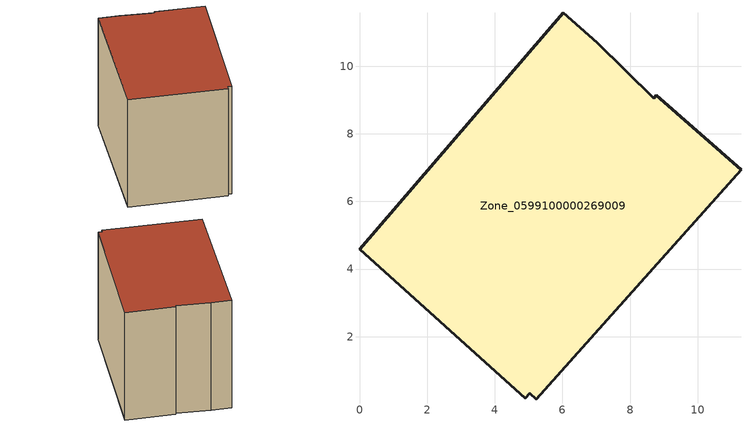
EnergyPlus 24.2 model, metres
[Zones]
Zone_0599100000269009
 floor ground (C_G): 8.78,9.15 11.28,6.93 5.23,0.15 5.04,0.32 4.9,0.18 0,4.58 6.03,11.58 7.04,10.69 8.7,9.05 z0
 wall outside (C_F): 7.04,10.69 6.03,11.58 0,4.58 4.9,0.18 5.04,0.32 5.23,0.15 11.28,6.93 8.78,9.15 8.7,9.05 7.04,10.69 z0:8.48
 roof outside (C_R): 11.28,6.93 8.78,9.15 8.7,9.05 7.04,10.69 6.03,11.58 0,4.58 4.9,0.18 5.04,0.32 5.23,0.15 z8.48
[BUILDING]
Pand.0599100000269009: North Axis=0; Terrain=City; Loads Convergence Tolerance Value=0.04; Temperature Convergence Tolerance Value=0.4; Solar Distribution=FullExterior; Maximum Number of Warmup Days=25; Minimum Number of Warmup Days=1
[Site:Location]
Rotterdam.The.Hague.AP_ZH_NLD Design_Conditions: Latitude=51.96; Longitude=4.45; Time Zone=1; Elevation=-4.5
[SITE:GROUNDTEMPERATURE:BUILDINGSURFACE]
18, 18, 18, 18, 18, 18, 18, 18, 18, 18, 18, 18
[MATERIAL] Thermal Absorptance=0.9; Solar Absorptance=0.7; Visible Absorptance=0.7
Name | Roughness | Thickness | Conductivity | Density | Specific Heat
G.D.1965 | MediumSmooth | 0.15 | 1 | 540 | 1210
F.D.1965 | Rough | 0.3 | 0.857143 | 1920 | 840
R.D.1965 | MediumRough | 0.2 | 0.08 | 1500 | 1000
[CONSTRUCTION]
C_G: G.D.1965
C_F: F.D.1965
C_R: R.D.1965
[ZONE]
Zone_0599100000269009: Type=1; Multiplier=1; Ceiling Height=Autocalculate; Volume=Autocalculate; Floor Area=autocalculate; Part of Total Floor Area=Yes
[ZONEINFILTRATION:DESIGNFLOWRATE]
Infil_Zone_0599100000269009: Zone or ZoneList or Space or SpaceList=Zone_0599100000269009; Schedule=AlwaysOn; Design Flow Rate Calculation Method=Flow/Area; Flow Rate per Floor Area=0.0042; Constant Term Coefficient=1; Temperature Term Coefficient=0; Velocity Term Coefficient=0; Velocity Squared Term Coefficient=0
[HVACTEMPLATE:ZONE:IDEALLOADSAIRSYSTEM]
Zone_0599100000269009: Maximum Heating Supply Air Temperature=50; Minimum Cooling Supply Air Temperature=13; Maximum Heating Supply Air Humidity Ratio=0.0156; Minimum Cooling Supply Air Humidity Ratio=0.0077; Heating Limit=NoLimit; Cooling Limit=NoLimit; Dehumidification Control Type=ConstantSensibleHeatRatio; Cooling Sensible Heat Ratio=0.7; Dehumidification Setpoint=60; Humidification Control Type=None; Humidification Setpoint=30; Outdoor Air Method=None; Outdoor Air Flow Rate per Person=0.00944; Outdoor Air Flow Rate per Zone Floor Area=0; Outdoor Air Flow Rate per Zone=0; Demand Controlled Ventilation Type=None; Outdoor Air Economizer Type=NoEconomizer; Heat Recovery Type=None; Sensible Heat Recovery Effectiveness=0.7; Latent Heat Recovery Effectiveness=0.65
[ZONECONTROL:THERMOSTAT]
ThermostatControl_Zone_0599100000269009: Zone or ZoneList=Zone_0599100000269009; Control Type Schedule=DualSetpointControlType; Control 1=Thermostat_Zone_0599100000269009; Temperature Difference Between Cutout And Setpoint=0
[THERMOSTATSETPOINT:DUALSETPOINT]
Thermostat_Zone_0599100000269009: Heating Setpoint Temperature Schedule=HeatingSetpoint_Zone_0599100000269009; Cooling Setpoint Temperature Schedule=CoolingSetpoint_Zone_0599100000269009
[SCHEDULE:COMPACT]
HeatingSetpoint_Zone_0599100000269009: Through: 12/31, For: AllDays, Until: 24:00, 21
CoolingSetpoint_Zone_0599100000269009: Through: 12/31, For: AllDays, Until: 24:00, 24
DualSetpointControlType: Through: 12/31, For: AllDays, Until: 24:00, 4
AlwaysOn: Through: 12/31, For: AllDays, Until: 24:00, 1
